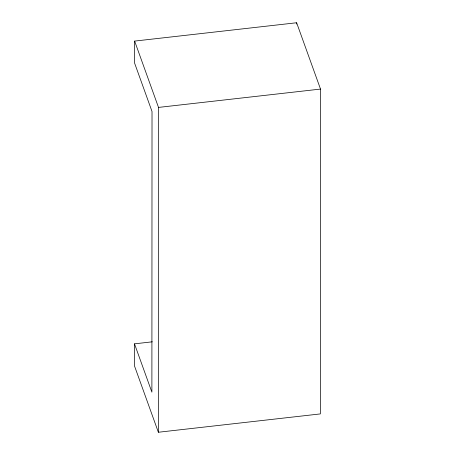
<?xml version="1.0" encoding="UTF-8"?>
<svg xmlns="http://www.w3.org/2000/svg" width="455" height="455" viewBox="0 0 455 455"><rect width="100%" height="100%" fill="white"/><g stroke="black" fill="none" stroke-linecap="round" stroke-linejoin="round"><path stroke-width="0.68" d="M134.492 343.838L134.487 365.922L158.363 432.25L320.365 413.913L320.513 89.078L296.637 22.75L134.635 41.086L134.623 63.171L152.021 111.498L151.89 392.164L134.492 343.838L152.317 341.819M158.363 432.25L158.511 107.414L134.635 41.086M158.511 107.414L320.513 89.078M296.637 22.75L296.637 24.098"/></g></svg>
